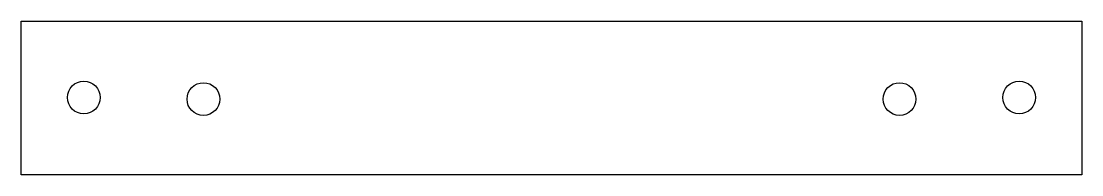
# Model space of a CAD drawing. Extents: x 63 to 173, y 1 to 17.
import ezdxf

# ---------------------------------------------------------------- set-up
doc = ezdxf.new("R2010")
doc.units = 0
doc.layers.get('0').update_dxf_attribs({"linetype": 'continuous'})

# ---------------------------------------------------------------- blocks, each defined once
blk = doc.blocks.new('EXTRUDE')
at = {"color": 7}
for p, q in [((63.45, 16.95), (173.45, 16.95)), ((63.45, 0.95), (63.45, 16.95)), ((173.45, 16.95), (173.45, 0.95)), ((173.45, 0.95), (63.45, 0.95))]:
    blk.add_line(p, q, dxfattribs=at)
for centre in [(69.94, 9), (82.35, 8.84), (154.55, 8.84), (166.96, 9)]:
    blk.add_circle(centre, 1.7, dxfattribs=at)

msp = doc.modelspace()

# ---------------------------------------------------------------- block references
at = {"color": 7}
msp.add_blockref('EXTRUDE', (0, 0), dxfattribs=at)

doc.saveas('drawing.dxf')
